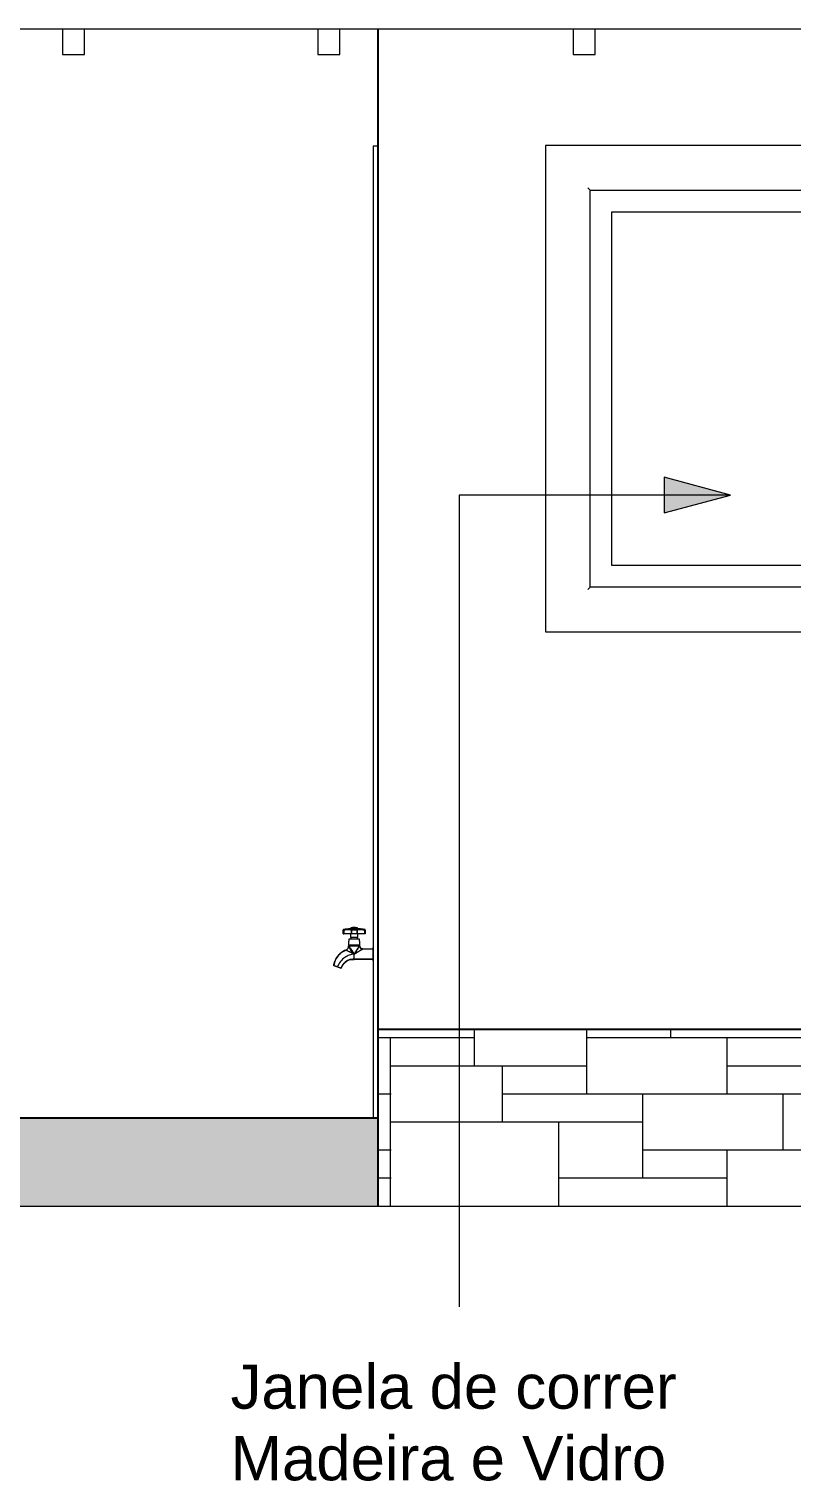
# Model space of a CAD drawing. Header units: millimetres. Extents: x -50912 to 58751, y -45352 to 5553.
# Drawn here: x 12213 to 13939, y -621 to 2664 of the extents above; entities that cross this region are included whole.
import ezdxf

# ---------------------------------------------------------------- set-up
doc = ezdxf.new("R2010")
doc.units = ezdxf.units.MM
doc.linetypes.add('Dash', pattern=[6.35, 3.175, -3.175])
for name, color, linetype, lineweight in [('A-AREA', 32, 'Continuous', 9), ('A-DETL-THIN', 151, 'Continuous', 9), ('A-DOOR', 31, 'Continuous', 9), ('A-FLOR', 192, 'Continuous', 25), ('A-FLOR-PATT', 8, 'Continuous', 25), ('A-GLAZ', 151, 'Continuous', 9), ('A-GLAZ-CWMG', 51, 'Continuous', 9), ('A-GLAZ-HDLN', 1, 'Dash', 25), ('A-ROOF-OTLN', 132, 'Continuous', 9), ('A-WALL', 113, 'Continuous', 25), ('A-WALL-PATT', 111, 'Continuous', 25), ('G-ANNO-TEXT', 231, 'Continuous', 9), ('G-IMPT', 8, 'Continuous', 9), ('P-SANR-FIXT', 6, 'Continuous', 9)]:
    doc.layers.add(name, color=color, linetype=linetype, lineweight=lineweight)
doc.styles.add('Arial_1', font='arial.ttf', dxfattribs={"height": 100})

# ---------------------------------------------------------------- blocks, each defined once
blk = doc.blocks.new('Porta correr 4 folhas oficina - 350 x 210-4288001-FACHADA FRONTAL GARAGEM')
at = {"layer": 'A-DOOR'}
for p, q in [((45604.6, 2399), (45594.6, 2399)), ((45594.6, 2399), (45594.6, 200))]:
    blk.add_line(p, q, dxfattribs=at)
blk = doc.blocks.new('CRT_JAN_Correr_Vidro e Madeira_4 Folhas - 240x90 cm-V23-FACHADA FRONTAL GARAGEM')
at = {"layer": 'A-GLAZ'}
for p, q in [((45984.6, 2400), (45984.6, 1300)), ((48584.6, 2400), (45984.6, 2400)), ((48584.6, 2400), (48584.6, 1300)), ((46085.6, 1401), (46085.6, 2299)), ((46085.6, 2299), (48483.6, 2299)), ((46659.6, 2299), (46659.6, 1401)), ((47284.6, 1400.8), (47284.6, 2299.2)), ((47284.6, 2299.2), (47284.6, 1400.8)), ((47909.6, 1401), (47909.6, 2299)), ((48483.6, 2299), (48483.6, 1401)), ((46134.6, 1450), (46134.6, 2250)), ((46134.6, 2250), (46659.6, 2250)), ((46709.6, 1450), (46709.6, 2250)), ((46709.6, 2250), (47234.6, 2250)), ((47234.6, 2250), (47234.6, 1450)), ((47334.6, 2250), (47859.6, 2250)), ((47334.6, 1450), (47334.6, 2250)), ((47859.6, 2250), (47859.6, 1450)), ((47909.6, 2250), (48434.6, 2250)), ((48434.6, 2250), (48434.6, 1450)), ((46659.6, 1450), (46134.6, 1450)), ((47234.6, 1450), (46709.6, 1450)), ((47859.6, 1450), (47334.6, 1450)), ((48434.6, 1450), (47909.6, 1450)), ((48483.6, 1401), (46085.6, 1401)), ((45984.6, 1300), (48584.6, 1300))]:
    blk.add_line(p, q, dxfattribs=at)
for points, knots in [([(46085.6, 2299), (46085.6, 2299), (46085.5, 2299.1), (46085.3, 2299.4), (46085, 2299.7), (46084.7, 2300), (46084.4, 2300.2), (46084.1, 2300.5), (46083.7, 2300.9), (46083.2, 2301.4), (46082.8, 2301.8), (46082.4, 2302.2), (46081.7, 2302.9), (46081.1, 2303.6), (46080.6, 2304)], [0, 0, 0, 0, 0.166667, 0.25, 0.333333, 0.416667, 0.458333, 0.5, 0.583333, 0.666667, 0.708333, 0.75, 0.833333, 1, 1, 1, 1]), ([(48488.6, 2304), (48488.2, 2303.6), (48487.5, 2302.9), (48486.7, 2302.1), (48486.2, 2301.6), (48485.8, 2301.2), (48485.5, 2300.9), (48485.2, 2300.5), (48484.9, 2300.2), (48484.6, 2300), (48484.3, 2299.7), (48484, 2299.4), (48483.7, 2299.1), (48483.6, 2299), (48483.6, 2299)], [-1, -1, -1, -1, -0.833333, -0.75, -0.666667, -0.625, -0.583333, -0.5, -0.458333, -0.416667, -0.333333, -0.25, -0.166667, 0, 0, 0, 0]), ([(46085.6, 1401), (46085.6, 1401), (46085.5, 1400.9), (46085.3, 1400.6), (46085, 1400.3), (46084.7, 1400), (46084.4, 1399.8), (46084.1, 1399.5), (46083.7, 1399.1), (46083.2, 1398.6), (46082.8, 1398.2), (46082.4, 1397.8), (46081.7, 1397.1), (46081.1, 1396.4), (46080.6, 1396)], [0, 0, 0, 0, 0.166667, 0.25, 0.333333, 0.416667, 0.458333, 0.5, 0.583333, 0.666667, 0.708333, 0.75, 0.833333, 1, 1, 1, 1]), ([(48483.6, 1401), (48483.6, 1401), (48483.7, 1400.9), (48484, 1400.6), (48484.3, 1400.3), (48484.6, 1400), (48484.9, 1399.8), (48485.2, 1399.5), (48485.6, 1399.1), (48486, 1398.6), (48486.4, 1398.2), (48486.8, 1397.8), (48487.5, 1397.1), (48488.2, 1396.4), (48488.6, 1396)], [0, 0, 0, 0, 0.166667, 0.25, 0.333333, 0.416667, 0.458333, 0.5, 0.583333, 0.666667, 0.708333, 0.75, 0.833333, 1, 1, 1, 1])]:
    blk.add_open_spline(points, degree=3, knots=knots, dxfattribs=at)
at = {"layer": 'A-GLAZ-HDLN'}
for p, q in [((46759.6, 1850), (46830.3, 1920.7)), ((47809.6, 1850), (47738.9, 1920.7)), ((46759.6, 1850), (46830.3, 1779.3)), ((47199.6, 1850), (46759.6, 1850)), ((47369.6, 1850), (47809.6, 1850)), ((47809.6, 1850), (47738.9, 1779.3))]:
    blk.add_line(p, q, dxfattribs=at)
blk = doc.blocks.new('Rectangular Mullion - Caibro-3868449-FACHADA FRONTAL GARAGEM')
at = {"layer": 'A-GLAZ-CWMG'}
for p, q in [((36222.5, 2663.5), (36222.5, 2606)), ((36272.5, 2663.5), (36222.5, 2663.5)), ((36272.5, 2606), (36272.5, 2663.5)), ((36222.5, 2606), (36272.5, 2606))]:
    blk.add_line(p, q, dxfattribs=at)
blk = doc.blocks.new('Torneira 57_1152 C39 - 1152c39_v_dwg-3886193-FACHADA FRONTAL GARAGEM')
at = {"layer": 'G-IMPT'}
for p, q in [((45542.2, 627.5), (45541.3, 627.6)), ((45548.7, 629.7), (45556.4, 629.7)), ((45560.7, 627.5), (45561.6, 627.6)), ((45575.6, 625.4), (45576, 625.3)), ((45576.3, 625.3), (45576.4, 625.3)), ((45539.2, 590.9), (45539.2, 599.8)), ((45543.9, 608.7), (45543.9, 617)), ((45544.9, 605.6), (45544.9, 608.7)), ((45557.9, 608.7), (45557.9, 605.6)), ((45558.9, 617), (45558.9, 608.7)), ((45563.7, 599.8), (45563.7, 590.9)), ((45540.4, 589.8), (45540.4, 590.9)), ((45551.6, 558.9), (45551.3, 558.9)), ((45551.5, 570.7), (45551.6, 570.9)), ((45551.6, 571), (45551.6, 571.1)), ((45551.6, 570.9), (45551.6, 570.7)), ((45594.2, 558.9), (45551.6, 558.9)), ((45562.4, 590.9), (45562.4, 589.8)), ((45570.8, 582.6), (45594.2, 582.6)), ((45594.6, 585.8), (45594.2, 584.6)), ((45528.6, 550), (45527.8, 549.2)), ((45532.5, 553.8), (45531.2, 552.7)), ((45534.8, 555.5), (45533.7, 554.7)), ((45594.2, 556.9), (45594.6, 555.7))]:
    blk.add_line(p, q, dxfattribs=at)
at = {"layer": 'G-IMPT', "flags": 128}
for points in [[(45526.4, 625.3), (45526.4, 625.3), (45526.4, 625.4), (45526.4, 625.5), (45526.5, 625.5), (45526.5, 625.6), (45526.5, 625.7), (45526.5, 625.7), (45526.6, 625.8), (45526.6, 625.8), (45526.7, 625.9), (45526.7, 625.9), (45526.7, 626), (45526.8, 626), (45526.8, 626), (45526.9, 626.1), (45526.9, 626.1), (45526.9, 626.1), (45527, 626.1), (45527, 626.1), (45527, 626.1), (45527, 626.2), (45527.1, 626.2), (45527.1, 626.2), (45527.1, 626.2), (45527.2, 626.2), (45527.2, 626.2), (45527.2, 626.2), (45527.3, 626.2), (45527.4, 626.2), (45527.6, 626.2), (45527.8, 626.2), (45528, 626.3), (45527.9, 626.2), (45527.8, 626.2), (45527.7, 626.1), (45527.5, 626), (45527.4, 625.9), (45527.3, 625.8), (45527.3, 625.7), (45527.2, 625.5), (45527.2, 625.4), (45526.8, 625.3)], [(45526.5, 625.3), (45526.4, 625.3), (45526.4, 617), (45527.2, 617)], [(45528.1, 625.4), (45527.2, 625.4), (45527.2, 617), (45528.1, 617)], [(45538.7, 627.6), (45538, 627.5), (45536.7, 627.4), (45535.4, 627.3), (45534, 627.2), (45532.5, 627), (45531.1, 626.8), (45529.5, 626.5), (45528, 626.3), (45528, 626.2), (45528, 626.2), (45528, 626.1), (45528, 626), (45528, 625.9), (45528.1, 625.8), (45528.1, 625.6), (45528.1, 625.5)], [(45543.4, 628.3), (45543.4, 629.7), (45544.5, 629.7)], [(45544.4, 628.3), (45544.1, 628.3), (45543.8, 628.3), (45543.6, 628.3), (45543.5, 628.3)], [(45544.2, 625.8), (45544.4, 625.5), (45544.4, 625.6), (45544.4, 625.7), (45544.4, 625.7), (45544.4, 625.8), (45544.4, 625.9), (45544.5, 625.9), (45544.5, 626), (45544.5, 626), (45544.6, 626.1), (45544.6, 626.1), (45544.7, 626.2), (45544.7, 626.2), (45544.8, 626.3), (45544.8, 626.3), (45544.9, 626.3), (45545, 626.4), (45545, 626.4), (45545.1, 626.4), (45545.2, 626.4), (45545.2, 626.4)], [(45544.4, 623.9), (45544.4, 625.5), (45544.4, 625.5), (45544.4, 625.5), (45544.4, 625.5), (45544.4, 625.5), (45544.5, 625.5), (45544.5, 625.5), (45544.5, 625.5), (45544.6, 625.5), (45544.6, 625.5), (45544.7, 625.5), (45544.7, 625.5), (45544.8, 625.5), (45544.9, 625.5), (45544.9, 625.5), (45545, 625.5), (45545.1, 625.5)], [(45545.2, 626.4), (45545.2, 626.4), (45545.2, 626.4), (45545.2, 626.4), (45545.2, 626.4), (45545.2, 626.4), (45545.2, 626.4), (45545.3, 626.4), (45545.3, 626.4), (45545.3, 626.4), (45545.3, 626.4), (45545.3, 626.4), (45545.3, 626.4), (45545.3, 626.4), (45545.3, 626.4), (45545.2, 626.4), (45545.1, 626.6), (45545, 626.8)], [(45545.1, 625.7), (45545.1, 625.8), (45545.2, 626), (45545.2, 626.1), (45545.2, 626.2), (45545.2, 626.3), (45545.3, 626.4), (45545.3, 626.4)], [(45551.8, 628.4), (45551.5, 628.4), (45550.9, 628.4), (45550.2, 628.4), (45549.5, 628.4), (45548.9, 628.4)], [(45556.5, 628.3), (45556, 628.3), (45555.4, 628.3), (45554.8, 628.4), (45554.2, 628.4), (45553.5, 628.4), (45552.9, 628.4), (45552.2, 628.4)], [(45557.6, 626.4), (45557.6, 626.4), (45557.6, 626.4), (45557.6, 626.4), (45557.6, 626.4), (45557.6, 626.4), (45557.6, 626.4), (45557.6, 626.4), (45557.6, 626.4), (45557.6, 626.4), (45557.5, 626.4), (45557.5, 626.4), (45557.5, 626.4), (45557.5, 626.4), (45557.5, 626.4), (45557.5, 626.4), (45557.5, 626.4), (45557.6, 626.3), (45557.6, 626.2), (45557.6, 626.1), (45557.7, 626), (45557.7, 625.8), (45557.7, 625.7)], [(45558.2, 625.5), (45558.3, 625.5), (45558.3, 625.5), (45558.4, 625.5), (45558.4, 625.5), (45558.4, 625.5), (45558.4, 625.5), (45558.4, 625.5), (45558.4, 625.5), (45558.4, 625.7), (45558.4, 625.8), (45558.3, 626), (45558.2, 626.1), (45558.1, 626.2), (45558, 626.3), (45557.8, 626.4), (45557.7, 626.4), (45557.6, 626.4), (45557.7, 626.6), (45557.8, 626.8)], [(45557.7, 629.7), (45559.4, 629.7), (45559.4, 628.3), (45559.2, 628.3), (45559.1, 628.3), (45558.9, 628.3), (45558.6, 628.3), (45558.3, 628.3)], [(45558.6, 625.8), (45558.4, 625.5), (45558.4, 623.9)], [(45564.1, 627.6), (45564.8, 627.5), (45566.1, 627.4), (45567.4, 627.3), (45568.8, 627.2), (45568.9, 627.2), (45570.3, 627), (45571.8, 626.8), (45573.3, 626.5), (45574.9, 626.2), (45574.8, 626.3), (45574.8, 626.2), (45574.8, 626.2), (45574.8, 626.1), (45574.8, 626), (45574.8, 625.9), (45574.8, 625.8), (45574.7, 625.7), (45574.7, 625.5)], [(45576.4, 625.3), (45576.4, 625.4), (45576.4, 625.5), (45576.4, 625.5), (45576.3, 625.6), (45576.3, 625.7), (45576.3, 625.7), (45576.2, 625.8), (45576.2, 625.8), (45576.2, 625.9), (45576.1, 625.9), (45576.1, 626), (45576, 626), (45576, 626), (45576, 626.1), (45575.9, 626.1), (45575.9, 626.1), (45575.9, 626.1), (45575.8, 626.1), (45575.8, 626.1), (45575.8, 626.2), (45575.7, 626.2), (45575.7, 626.2), (45575.6, 626.2), (45575.6, 626.2), (45575.6, 626.2), (45575.6, 626.2), (45575.3, 626.2), (45574.9, 626.2), (45575, 626.2), (45575.1, 626.1), (45575.3, 626), (45575.4, 625.9), (45575.5, 625.8), (45575.5, 625.7), (45575.6, 625.5), (45575.6, 625.4), (45575.6, 617), (45574.7, 617)], [(45576.4, 625.3), (45576.4, 617), (45575.6, 617)], [(45532.7, 579.8), (45532.6, 579.8), (45532.5, 579.8), (45532.5, 579.8), (45529.8, 578.7), (45527.3, 577.4), (45524.8, 575.8), (45522.4, 574.1), (45520.2, 572.3), (45518.1, 570.3), (45516.2, 568.1), (45514.4, 565.9), (45512.8, 563.6), (45511, 560.7), (45509.4, 557.6), (45508, 554.5), (45506.9, 551.3), (45505.9, 548), (45505.2, 544.7)], [(45524, 543.4), (45525.1, 545.2), (45526.4, 547.2), (45527.9, 549.1), (45529.2, 550.6), (45530.6, 552), (45532, 553.3), (45533.5, 554.5), (45535.1, 555.5), (45536.8, 556.5), (45538.5, 557.3), (45540.3, 557.9), (45542.2, 558.3), (45544.1, 558.6), (45546.6, 558.8), (45549.1, 558.9), (45551.3, 558.9), (45551, 558.9), (45550.6, 558.9), (45550.2, 559), (45549.8, 559), (45549.3, 559), (45548.4, 559), (45547.4, 558.9), (45546.4, 558.9), (45545.4, 558.8), (45544.3, 558.7), (45543.3, 558.6), (45542.3, 558.5)], [(45540.8, 589.8), (45538.9, 589.8), (45538.9, 589.2), (45538.9, 589.2), (45538.9, 589.1), (45539, 589.1), (45539, 589), (45539.1, 588.8), (45539.3, 588.7), (45539.4, 588.5), (45539.6, 588.2), (45539.8, 587.8), (45540.1, 587.5), (45540.3, 587.1), (45540.6, 586.7), (45541.1, 586), (45541.6, 585.3), (45542.2, 584.5), (45542.8, 583.7), (45543.3, 582.9), (45544, 582), (45544.7, 580.9), (45545.4, 579.8), (45546.2, 578.7), (45546.9, 577.6), (45547.7, 576.5), (45548, 576), (45548.3, 575.5), (45548.7, 574.9), (45548.8, 574.7), (45548.9, 574.5), (45549.1, 574.3), (45549.2, 574.1), (45549.4, 573.9), (45549.5, 573.6), (45549.7, 573.4)], [(45550.3, 572.5), (45550.4, 572.2), (45550.6, 571.9), (45550.8, 571.7), (45550.9, 571.5), (45550.9, 571.5), (45550.9, 571.5), (45550.9, 571.5), (45550.9, 571.5)], [(45550.9, 571.5), (45551, 571.4), (45551, 571.3), (45551.1, 571.2), (45551.1, 571.1), (45551.2, 571), (45551.2, 570.9), (45551.3, 570.9), (45551.3, 570.8), (45551.3, 570.8)], [(45551.5, 570.8), (45551.5, 570.8), (45551.5, 570.9), (45551.6, 570.9)], [(45552.4, 572.3), (45552.9, 573), (45553.5, 573.8), (45554.1, 574.7), (45554.7, 575.6), (45555.3, 576.5), (45555.9, 577.4), (45556.5, 578.2), (45557, 579), (45557.5, 579.7), (45558.1, 580.6), (45558.6, 581.3), (45559.1, 582.1), (45559.7, 583), (45560.2, 583.8), (45560.8, 584.6), (45561.3, 585.5), (45561.8, 586.2), (45562.3, 586.9), (45562.6, 587.4), (45562.9, 587.9), (45563.2, 588.3), (45563.4, 588.7), (45563.6, 588.9), (45563.7, 589.1), (45563.8, 589.3), (45563.8, 589.3), (45563.9, 589.4), (45563.9, 589.4), (45563.9, 589.5), (45563.9, 589.8), (45562, 589.8)], [(45570.2, 582.2), (45570.4, 582.3), (45570.5, 582.4), (45570.6, 582.4), (45570.7, 582.5), (45570.8, 582.5), (45570.8, 582.5), (45570.8, 582.6)], [(45521.6, 538.7), (45521.7, 539), (45522.6, 541), (45523.8, 543.1), (45524, 543.4)], [(45526.4, 547.3), (45525.8, 546.4), (45525.2, 545.6), (45524.7, 544.8), (45524.3, 544), (45523.9, 543.4)]]:
    blk.add_lwpolyline(points, dxfattribs=at)
at = {"layer": 'G-IMPT'}
for centre, radius, start, end in [((45551.4, 502.5), 126, 93.5972, 101.0801), ((45551.4, 600.8), 30, 99.6418, 105.468), ((45551.4, -1752.7), 2379.2, 89.8531, 90.147), ((45551.4, 600.8), 30, 83.9728, 95.4992), ((45551.4, 600.8), 30, 74.532, 82.8333), ((45551.4, 502.5), 126, 78.9282, 86.4057), ((45528.9, 589.2), 10, 291.1485, 360), ((45570.8, 589.4), 6.9, 179.8685, 270.1293)]:
    blk.add_arc(centre, radius, start, end, dxfattribs=at)
blk = doc.blocks.new('Torneira 57_1152 C39 - 1152c39_3d_dwg-3886192-FACHADA FRONTAL GARAGEM')
at = {"layer": 'G-IMPT'}
for p, q in [((45526.4, 617.1), (45526.4, 625.3)), ((45526.5, 625.3), (45526.4, 625.3)), ((45526.4, 625.3), (45526.5, 625.3)), ((45527.2, 625.5), (45527.2, 625.5)), ((45528, 626.2), (45528, 625.9)), ((45543.4, 628.3), (45543.4, 629.7)), ((45544.4, 625.1), (45544.4, 623.9)), ((45551.4, 629.7), (45544.5, 629.7)), ((45545.3, 626), (45545.2, 625.7)), ((45548.7, 629.7), (45551.4, 629.7)), ((45551.4, 628.2), (45550.8, 628.2)), ((45551.4, 629.7), (45559.4, 629.7)), ((45556.4, 629.7), (45551.4, 629.7)), ((45557.6, 626), (45557.8, 625.7)), ((45559.4, 629.7), (45557.7, 629.7)), ((45558.4, 625.1), (45558.2, 625.1)), ((45558.4, 625.1), (45558.4, 623.9)), ((45559.4, 629.7), (45559.4, 628.3)), ((45574.8, 626.2), (45574.5, 625.9)), ((45576.3, 625.3), (45576.4, 625.3)), ((45576.4, 625.3), (45576.3, 625.3)), ((45576.4, 617.1), (45576.4, 625.3)), ((45527.2, 617.1), (45526.4, 617.1)), ((45526.4, 617.1), (45527.2, 617.1)), ((45539.2, 590.9), (45539.2, 599.8)), ((45539.5, 599.8), (45539.2, 599.8)), ((45539.2, 599.8), (45540.3, 599.8)), ((45540.3, 599.8), (45540.3, 605.6)), ((45540.3, 605.6), (45562.5, 605.6)), ((45543.9, 608.8), (45543.9, 617.1)), ((45543.9, 608.8), (45558.9, 608.8)), ((45544, 617.1), (45544.3, 617.1)), ((45544.9, 605.6), (45544.9, 608.8)), ((45557.9, 608.8), (45557.9, 605.6)), ((45558.5, 617.1), (45558.8, 617.1)), ((45558.9, 617.1), (45558.9, 608.8)), ((45562.5, 605.6), (45562.5, 599.8)), ((45562.5, 599.8), (45563.7, 599.8)), ((45563.7, 599.8), (45563.4, 599.8)), ((45563.7, 599.8), (45563.7, 590.9)), ((45575.6, 617.1), (45576.4, 617.1)), ((45576.4, 617.1), (45575.6, 617.1)), ((45538.9, 589.8), (45538.9, 589.2)), ((45563.7, 590.9), (45539.2, 590.9)), ((45540.4, 589.8), (45540.4, 590.9)), ((45551.6, 561.7), (45551.6, 570.8)), ((45551.6, 559.7), (45551.6, 561.7)), ((45551.6, 559), (45551.6, 559.7)), ((45594.2, 559), (45551.6, 559)), ((45562.4, 590.9), (45562.4, 589.8)), ((45564.1, 589.4), (45564.1, 589.8)), ((45570.6, 582.6), (45594.2, 582.6)), ((45594.2, 584.7), (45594.6, 585.8)), ((45594.2, 570.8), (45594.2, 584.3)), ((45594.2, 557.3), (45594.2, 570.8)), ((45594.6, 555.7), (45594.2, 556.9))]:
    blk.add_line(p, q, dxfattribs=at)
at = {"layer": 'G-IMPT', "flags": 128}
for points in [[(45527.2, 626.2), (45527, 626.2), (45527, 626.2), (45526.9, 626.1), (45526.8, 626), (45526.7, 626), (45526.6, 625.8), (45526.5, 625.7), (45526.5, 625.5), (45526.4, 625.3)], [(45526.6, 625.4), (45526.7, 625.4), (45527, 625.4), (45527.2, 625.4)], [(45527.2, 625.3), (45527, 625.3), (45526.7, 625.3)], [(45543.5, 628.3), (45538.5, 627.9), (45533.5, 627.3), (45528.5, 626.5), (45527.2, 626.2)], [(45528, 626.3), (45527.7, 626.3), (45527.5, 626.3), (45527.3, 626.2), (45527.2, 626.2)], [(45527.2, 626.2), (45527.2, 626.2), (45527.2, 626.2), (45527.3, 626.2), (45527.5, 626.2), (45527.7, 626.2), (45528, 626.2)], [(45528, 626.2), (45527.5, 625.8), (45527.2, 625.3)], [(45527.2, 625.4), (45527.2, 623.7), (45527.2, 622.1), (45527.2, 620.4), (45527.2, 618.7), (45527.2, 617.1)], [(45527.2, 625.3), (45527.2, 622.5), (45527.2, 619.8), (45527.2, 617.1)], [(45545.3, 626.5), (45544.8, 626.9), (45543.9, 627.3), (45542.6, 627.5), (45540.8, 627.6), (45538.7, 627.6), (45536.3, 627.4), (45533.7, 627.2), (45530.9, 626.8), (45528, 626.3)], [(45528, 626.2), (45530.9, 626.6), (45533.7, 627), (45536.3, 627.3), (45538.7, 627.4), (45540.8, 627.4), (45542.6, 627.2), (45543.9, 626.9), (45544.8, 626.5), (45545.3, 626)], [(45528.1, 625.4), (45530.8, 625.9), (45533.5, 626.3), (45536, 626.5), (45538.2, 626.7), (45540.2, 626.7), (45541.8, 626.6), (45543.1, 626.4), (45543.9, 626), (45544.4, 625.6)], [(45528.1, 625.4), (45528.1, 622.6), (45528.1, 619.8), (45528.1, 617.1)], [(45551.4, 630.8), (45550.2, 630.8), (45549, 630.7), (45547.8, 630.6), (45546.6, 630.4), (45545.5, 630.2), (45544.3, 630), (45543.4, 629.7)], [(45544.5, 628.3), (45543.5, 628.3), (45543.5, 628.3), (45544.5, 628.4), (45546.3, 628.4), (45548.7, 628.4), (45551.4, 628.4)], [(45545.2, 626.5), (45544.6, 626.2), (45544.4, 625.6)], [(45544.4, 625.6), (45544.4, 623.9), (45544.4, 622.2), (45544.4, 620.5), (45544.4, 618.8), (45544.4, 617.1)], [(45545.3, 626.5), (45545, 626.1), (45545.1, 625.6)], [(45545.1, 625.6), (45545.1, 622.7), (45545.1, 619.9), (45545.1, 617.1)], [(45545.1, 625.6), (45546.4, 625.6), (45547.6, 625.6), (45548.9, 625.6), (45550.1, 625.6), (45551.4, 625.6), (45552.7, 625.6), (45553.9, 625.6), (45555.2, 625.6), (45556.5, 625.6), (45557.7, 625.6)], [(45551.4, 626.5), (45550.2, 626.5), (45548.9, 626.5), (45547.7, 626.5), (45546.5, 626.5), (45545.3, 626.5)], [(45545.3, 626), (45547.3, 626), (45549.3, 626), (45551.4, 626)], [(45548.7, 628.2), (45546.3, 628.3), (45545.4, 628.3)], [(45559.4, 629.7), (45558.2, 630), (45557.1, 630.3), (45555.9, 630.5), (45554.7, 630.6), (45553.5, 630.7), (45552.3, 630.8), (45551.4, 630.8)], [(45557.5, 626.4), (45557.6, 626.1), (45557.7, 625.6)], [(45557.6, 626.5), (45558.1, 626.2), (45558.4, 625.6)], [(45557.6, 626), (45558.2, 625.7), (45558.4, 625.1)], [(45557.7, 625.6), (45557.7, 622.7), (45557.7, 619.9), (45557.7, 617.1)], [(45557.7, 625.6), (45558.2, 625.6), (45558.4, 625.6)], [(45558.4, 625.6), (45558.9, 626), (45559.7, 626.4), (45561, 626.6), (45562.6, 626.7), (45564.6, 626.7), (45566.9, 626.5), (45569.3, 626.3), (45572, 625.9), (45574.7, 625.4)], [(45558.4, 625.6), (45558.4, 623.9), (45558.4, 622.2), (45558.4, 620.5), (45558.4, 618.8), (45558.4, 617.1)], [(45575.6, 626.2), (45570.7, 627.1), (45565.7, 627.8), (45560.7, 628.2), (45559.3, 628.3)], [(45574.8, 626.3), (45574.8, 626), (45574.7, 625.4)], [(45574.7, 625.4), (45574.7, 622.6), (45574.7, 619.8), (45574.7, 617.1)], [(45574.7, 625.4), (45575.2, 625.4), (45575.6, 625.4)], [(45574.8, 626.3), (45575.3, 626), (45575.6, 625.4)], [(45576.4, 625.3), (45576.4, 625.5), (45576.3, 625.6), (45576.2, 625.8), (45576.1, 626), (45576, 626.1), (45575.9, 626.1), (45575.9, 626.1), (45575.8, 626.2), (45575.7, 626.2), (45575.6, 626.2)], [(45575.6, 625.4), (45575.6, 623.7), (45575.6, 622.1), (45575.6, 620.4), (45575.6, 618.7), (45575.6, 617.1)], [(45575.6, 625.4), (45575.9, 625.4), (45576.1, 625.4), (45576.2, 625.4)], [(45576.1, 625.3), (45575.9, 625.3), (45575.6, 625.3)], [(45575.6, 625.3), (45575.6, 622.5), (45575.6, 619.8), (45575.6, 617.1)], [(45528.1, 617.1), (45527.8, 617.1), (45527.6, 617.1), (45527.4, 617.1), (45527.2, 617.1)], [(45527.2, 617.1), (45527.4, 617.1), (45527.6, 617.1), (45527.8, 617.1), (45528.1, 617.1)], [(45528.1, 617.1), (45532.2, 617.1), (45536, 617.1), (45539.3, 617.1), (45541.8, 617.1), (45543.6, 617.1), (45544.4, 617.1)], [(45544.4, 617.1), (45544.5, 617.1), (45544.6, 617.1), (45544.8, 617.1), (45545.1, 617.1)], [(45545.1, 617.1), (45551.4, 617.1), (45557.7, 617.1)], [(45557.7, 617.1), (45558, 617.1), (45558.2, 617.1), (45558.4, 617.1), (45558.4, 617.1)], [(45558.4, 617.1), (45559.3, 617.1), (45561, 617.1), (45563.5, 617.1), (45566.8, 617.1), (45570.6, 617.1), (45574.7, 617.1)], [(45575.6, 617.1), (45575.5, 617.1), (45575.2, 617.1), (45575, 617.1), (45574.7, 617.1)], [(45574.7, 617.1), (45575, 617.1), (45575.2, 617.1), (45575.5, 617.1), (45575.6, 617.1)], [(45523.9, 543.4), (45528.7, 550), (45534.4, 555.1), (45537.1, 556.7), (45539.8, 557.7), (45545.4, 558.8), (45549.9, 559), (45551.6, 559)], [(45551.6, 559), (45541.9, 558.3), (45538.9, 557.4), (45536.3, 556.2), (45531.4, 552.8), (45526.7, 547.7), (45523.9, 543.4)], [(45570.9, 582.6), (45569.2, 582.8), (45567.7, 583.3), (45566.3, 584.3), (45565.3, 585.4), (45564.7, 586.3), (45564.1, 587.9), (45563.9, 589.5)], [(45564.1, 589.5), (45564.1, 589.6), (45564.1, 589.6), (45564.1, 589.7), (45564.1, 589.8)], [(45564.1, 589.8), (45564.1, 589.7), (45564.1, 589.6), (45564.1, 589.6), (45564.1, 589.5)]]:
    blk.add_lwpolyline(points, dxfattribs=at)
at = {"layer": 'G-IMPT'}
for centre, major_axis, ratio, start_param, end_param in [((45551.6, 544.3), (27.1, 0), 0.976896, 1.572394, 1.575584), ((45550.2, 572.3), (14.6, 16.2), 0.088865, 4.713409, 4.720811)]:
    blk.add_ellipse(centre, major_axis=major_axis, ratio=ratio, start_param=start_param, end_param=end_param, dxfattribs=at)
for points in [[(45527.9, 626.3), (45527.7, 626.2), (45527.4, 626), (45527.2, 625.6), (45527.2, 625.4)], [(45528, 626.3), (45527.9, 626.3), (45527.8, 626.2), (45527.8, 626), (45527.9, 625.7), (45528.1, 625.5), (45528.1, 625.4)], [(45545.3, 626), (45545.2, 626), (45545, 625.9), (45544.7, 625.7), (45544.5, 625.4), (45544.4, 625.2), (45544.4, 625.1)], [(45544.4, 625.6), (45544.4, 625.5), (45544.4, 625.5), (45544.5, 625.4), (45544.6, 625.4), (45544.8, 625.4), (45544.9, 625.5), (45545.1, 625.5), (45545.1, 625.6)], [(45557.5, 626), (45556.8, 626), (45555.5, 626), (45553.5, 626), (45552.1, 626), (45551.4, 626)], [(45554.9, 628.2), (45555.5, 628.2), (45556, 628.3), (45556.5, 628.3)], [(45556.5, 628.3), (45556.9, 628.3), (45557.2, 628.3), (45557.6, 628.3)], [(45557.6, 626.5), (45557.7, 626.8), (45558.2, 627.1), (45558.9, 627.3)], [(45558.9, 627.3), (45559.3, 627.4), (45559.7, 627.4), (45560.3, 627.5)], [(45575.6, 625.3), (45575.6, 625.4), (45575.5, 625.6), (45575.3, 625.9), (45575.1, 626.1), (45574.9, 626.1), (45574.8, 626.2)], [(45574.9, 626.3), (45575.3, 626.3), (45575.5, 626.2), (45575.6, 626.2)], [(45505.2, 544.8), (45505.5, 546.4), (45506.3, 549.8), (45508, 554.7), (45510.2, 559.4), (45512.8, 563.8), (45515.9, 568), (45519.4, 571.8), (45523.4, 575.1), (45527.8, 577.8), (45530.9, 579.3), (45532.5, 579.9)], [(45551.6, 559), (45550.2, 559), (45547.3, 559), (45543, 558.6), (45538.8, 557.6), (45534.9, 555.6), (45531.4, 552.9), (45528.4, 549.8), (45526.6, 547.5), (45525.8, 546.4)], [(45532.5, 579.9), (45533.1, 580.1), (45534.1, 580.6), (45535.5, 581.6), (45536.7, 582.8), (45537.7, 584.3), (45538.4, 585.8), (45538.8, 587.5), (45538.9, 588.6), (45538.9, 589.2)], [(45546.7, 573.2), (45546.4, 573.4), (45546.1, 573.5), (45545.8, 573.6)], [(45551.6, 571), (45551.6, 570.9), (45551.4, 570.9), (45551.4, 570.8)], [(45551.6, 570.9), (45551.6, 570.9), (45551.5, 570.9), (45551.5, 570.8)], [(45551.6, 571), (45551.6, 571), (45551.6, 571.1), (45551.6, 571.1)], [(45551.6, 571.1), (45551.6, 571.1), (45551.6, 571), (45551.6, 571)], [(45505.2, 544.8), (45505.2, 544.8), (45505.2, 544.7), (45505.4, 544.7)], [(45521.4, 538.9), (45521.5, 538.8), (45521.6, 538.8), (45521.6, 538.8)]]:
    blk.add_open_spline(points, degree=3, dxfattribs=at)
for points, knots in [([(45527.2, 625.4), (45527.2, 625.4), (45527.2, 625.5), (45527.2, 625.6), (45527.3, 625.5), (45527.5, 625.5), (45527.6, 625.6), (45527.9, 625.5), (45528, 625.5), (45528.1, 625.4)], [0, 0, 0, 0, 0.125, 0.375, 0.5, 0.625, 0.71875, 0.8125, 1, 1, 1, 1]), ([(45527.9, 625.3), (45527.8, 625.3), (45527.6, 625.3), (45527.4, 625.3), (45527.3, 625.3), (45527.2, 625.3)], [0.2, 0.2, 0.2, 0.2, 0.4, 0.7, 1, 1, 1, 1]), ([(45545.1, 625.1), (45545, 625.1), (45544.9, 625.1), (45544.7, 625.1), (45544.5, 625.1), (45544.4, 625.1), (45544.4, 625.1)], [0, 0, 0, 0, 0.2, 0.4, 0.7, 1, 1, 1, 1]), ([(45557.8, 628.3), (45558.2, 628.3), (45558.9, 628.3), (45559.4, 628.3), (45559.5, 628.3), (45559, 628.3), (45558.1, 628.4), (45556.8, 628.4), (45554.7, 628.4), (45552.7, 628.4), (45551.4, 628.4)], [0.1, 0.1, 0.1, 0.1, 0.2, 0.3, 0.4, 0.5, 0.6, 0.7, 0.8, 1, 1, 1, 1]), ([(45551.4, 626.5), (45552.2, 626.5), (45554.3, 626.5), (45556.3, 626.5), (45557.5, 626.4)], [0, 0, 0, 0, 0.4, 1, 1, 1, 1]), ([(45574.8, 626.2), (45572.9, 626.5), (45569, 627.1), (45563.4, 627.5), (45559.1, 627.2), (45557.8, 626.5), (45557.6, 626)], [0, 0, 0, 0, 0.222222, 0.444444, 0.722222, 1, 1, 1, 1]), ([(45560.3, 627.5), (45560.8, 627.6), (45561.9, 627.6), (45563.3, 627.6), (45564.1, 627.6)], [0.333858, 0.333858, 0.333858, 0.333858, 0.4444444, 0.5555556, 0.5555556, 0.5555556, 0.5555556]), ([(45564.1, 627.6), (45565.2, 627.5), (45568.5, 627.3), (45572.4, 626.7), (45574.8, 626.3)], [0.555883, 0.555883, 0.555883, 0.555883, 0.7222222, 1, 1, 1, 1]), ([(45575.6, 626.2), (45575.7, 626.2), (45575.6, 626.2), (45575.1, 626.2), (45574.9, 626.2)], [0.4, 0.4, 0.4, 0.4, 0.8, 1, 1, 1, 1]), ([(45551.3, 570.8), (45547.5, 570.7), (45540.1, 569.1), (45529.4, 563.3), (45519.9, 554.3), (45515, 546.1), (45513.4, 541.8)], [0, 0, 0, 0, 0.222222, 0.444444, 0.722222, 1, 1, 1, 1]), ([(45532.5, 579.9), (45532.5, 579.9), (45533.3, 579.6), (45535.9, 578.5), (45538.5, 577.2), (45540.8, 576.2), (45543.2, 575), (45545.8, 573.7), (45548.5, 572.3), (45550.3, 571.3), (45551.3, 570.8)], [0, 0, 0, 0, 0.2, 0.4, 0.5, 0.6, 0.7, 0.8, 0.9, 1, 1, 1, 1]), ([(45536.4, 578.2), (45536.2, 578.3), (45535.7, 578.5), (45535, 578.9), (45534.2, 579.2), (45533.7, 579.5), (45533.4, 579.6), (45533.4, 579.6)], [0.6681218, 0.6681218, 0.6681218, 0.6681218, 0.7, 0.75, 0.8, 0.85, 0.8716834, 0.8716834, 0.8716834, 0.8716834]), ([(45539.8, 589.8), (45539.7, 589.8), (45539.4, 589.8), (45539, 589.8), (45538.9, 589.8), (45538.9, 589.8)], [0.90269528, 0.90269528, 0.90269528, 0.90269528, 0.91666667, 0.95833333, 1, 1, 1, 1]), ([(45538.9, 589.8), (45538.9, 589.8), (45539, 589.8), (45539.5, 589.8), (45540.2, 589.8), (45540.9, 589.8), (45541.7, 589.8), (45542.8, 589.8), (45543.8, 589.8), (45544.8, 589.8), (45545.9, 589.8), (45547.3, 589.8), (45548.7, 589.8), (45550.1, 589.8), (45551.5, 589.8), (45552.9, 589.8), (45554.3, 589.8), (45555.6, 589.8), (45556.9, 589.8), (45558, 589.8), (45558.9, 589.8), (45559.9, 589.8), (45561.1, 589.8), (45562.1, 589.8), (45562.8, 589.8), (45563.4, 589.8), (45563.8, 589.8), (45564.1, 589.8), (45564.1, 589.8)], [0, 0, 0, 0, 0.041667, 0.083333, 0.125, 0.145833, 0.166667, 0.208333, 0.25, 0.291667, 0.333333, 0.375, 0.416667, 0.458333, 0.5, 0.541667, 0.583333, 0.625, 0.666667, 0.708333, 0.75, 0.791667, 0.833333, 0.875, 0.895833, 0.916667, 0.958333, 1, 1, 1, 1]), ([(45541.4, 589.8), (45541.1, 589.8), (45540.6, 589.8), (45539.7, 589.8), (45539.2, 589.8), (45538.9, 589.8)], [0.8333333, 0.8333333, 0.8333333, 0.8333333, 0.875, 0.9166667, 1, 1, 1, 1]), ([(45538.9, 589.8), (45539.2, 589.8), (45539.6, 589.8), (45540.1, 589.8), (45540.2, 589.8)], [0, 0, 0, 0, 0.0833333, 0.1, 0.1, 0.1, 0.1]), ([(45551.4, 570.8), (45550.9, 571.8), (45549.8, 573.6), (45548.2, 576.3), (45546.8, 578.5), (45545.7, 580.1), (45544.9, 581.2), (45544.1, 582.3), (45543.3, 583.4), (45542.6, 584.2), (45542.2, 584.7), (45542, 585), (45541.8, 585.3), (45541.6, 585.5), (45541.4, 585.8), (45541.2, 586.2), (45540.9, 586.7), (45540.6, 587.4), (45540.3, 587.9), (45540, 588.4), (45539.9, 588.6), (45539.7, 588.7), (45539.6, 588.8), (45539.5, 588.9), (45539.4, 589.1), (45539.2, 589.2), (45539.1, 589.3), (45538.9, 589.4), (45538.9, 589.3), (45538.9, 589.2)], [0, 0, 0, 0, 0.1, 0.2, 0.3, 0.35, 0.4, 0.45, 0.5, 0.55, 0.575, 0.5875, 0.6, 0.6125, 0.625, 0.65, 0.675, 0.7, 0.75, 0.775, 0.7875, 0.8, 0.8125, 0.825, 0.85, 0.875, 0.9, 0.95, 1, 1, 1, 1]), ([(45538.9, 589.2), (45538.9, 589.1), (45539, 588.8), (45539.3, 588.3), (45539.8, 587.7), (45540.2, 587.3), (45540.4, 587), (45540.6, 586.8), (45540.9, 586.5), (45541.1, 586.2), (45541.7, 585.6), (45542.2, 584.8), (45542.8, 583.9), (45543.3, 583.3), (45543.7, 582.7), (45544, 582.3), (45544.2, 582), (45544.5, 581.7), (45544.8, 581.2), (45545.2, 580.7), (45545.7, 580), (45546.3, 579.1), (45546.9, 578.2), (45547.5, 577.2), (45547.9, 576.5), (45548.4, 575.8), (45549, 574.9), (45550, 573.2), (45550.8, 571.8), (45551.4, 570.8)], [0, 0, 0, 0, 0.0625, 0.125, 0.1875, 0.21875, 0.234375, 0.25, 0.265625, 0.28125, 0.3125, 0.375, 0.40625, 0.4375, 0.46875, 0.484375, 0.5, 0.515625, 0.53125, 0.5625, 0.59375, 0.625, 0.6875, 0.71875, 0.75, 0.78125, 0.8125, 0.875, 1, 1, 1, 1]), ([(45551.3, 570.8), (45551.3, 570.8), (45551.2, 570.9), (45551, 571.1), (45550.9, 571.2), (45550.7, 571.4), (45550.6, 571.5), (45550.5, 571.6), (45550.3, 571.8), (45550.1, 572), (45549.9, 572.2), (45549.6, 572.5), (45549.3, 572.8), (45548.9, 573.2), (45548.4, 573.7), (45547.9, 574.3), (45547.4, 574.9), (45546.7, 575.7), (45545.8, 576.7), (45544.9, 578), (45544, 579.3), (45542.8, 581), (45541.6, 583.1), (45540.2, 585.6), (45539.2, 587.9), (45538.9, 589), (45538.9, 589.2)], [0, 0, 0, 0, 0.006836, 0.015625, 0.023438, 0.03125, 0.039062, 0.046875, 0.054688, 0.0625, 0.078125, 0.09375, 0.109375, 0.125, 0.15625, 0.1875, 0.21875, 0.25, 0.3125, 0.375, 0.4375, 0.5, 0.625, 0.75, 0.875, 1, 1, 1, 1]), ([(45542.1, 575.5), (45541.7, 575.7), (45541.3, 575.9), (45540.8, 576.1), (45540.7, 576.2)], [0.4, 0.4, 0.4, 0.4, 0.45, 0.4607268, 0.4607268, 0.4607268, 0.4607268]), ([(45563.9, 589.8), (45563.6, 589.8), (45563.1, 589.8), (45562.2, 589.8), (45561.6, 589.8), (45561, 589.8), (45560.4, 589.8), (45559.6, 589.8), (45558.7, 589.8), (45558, 589.8), (45557.6, 589.8), (45557.2, 589.8), (45556.6, 589.8), (45555.7, 589.8), (45554.5, 589.8), (45552.9, 589.8), (45551.4, 589.8), (45549.9, 589.8), (45548.3, 589.8), (45547.1, 589.8), (45546.2, 589.8), (45545.6, 589.8), (45545.2, 589.8), (45544.8, 589.8), (45544.1, 589.8), (45543.2, 589.8), (45542.4, 589.8), (45541.9, 589.8), (45541.6, 589.8), (45541.5, 589.8)], [0, 0, 0, 0, 0.0833333, 0.125, 0.1666667, 0.1875, 0.2083333, 0.25, 0.2916667, 0.3125, 0.3229167, 0.3333333, 0.3541667, 0.375, 0.4166667, 0.4583333, 0.5, 0.5416667, 0.5833333, 0.625, 0.6458333, 0.6666667, 0.6770833, 0.6875, 0.7083333, 0.75, 0.7916667, 0.8125, 0.8280351, 0.8280351, 0.8280351, 0.8280351]), ([(45551.4, 570.8), (45551.4, 570.8), (45551.5, 570.9), (45551.5, 571), (45551.6, 571.1)], [0, 0, 0, 0, 0.46875, 1, 1, 1, 1]), ([(45551.6, 571.1), (45553, 573.2), (45555.8, 577.3), (45559.1, 582.1), (45561.3, 585.5), (45562.7, 587.6), (45563.7, 589.1), (45563.9, 589.5), (45563.9, 589.5)], [0, 0, 0, 0, 0.25, 0.5, 0.625, 0.75, 0.875, 1, 1, 1, 1]), ([(45551.6, 570.9), (45552.5, 571.4), (45554.3, 572.4), (45556.4, 573.8), (45558.1, 574.8), (45559.4, 575.6), (45560.5, 576.2), (45561.3, 576.8), (45561.9, 577.1), (45562.5, 577.5), (45563.4, 578), (45564.4, 578.6), (45565.4, 579.2), (45566, 579.6), (45566.4, 579.9), (45566.6, 580), (45566.9, 580.2), (45567.2, 580.4), (45567.9, 580.8), (45568.7, 581.3), (45569.5, 581.7), (45569.9, 582), (45570.2, 582.2), (45570.3, 582.3), (45570.4, 582.4), (45570.6, 582.5), (45570.6, 582.6), (45570.6, 582.6)], [0, 0, 0, 0, 0.0555556, 0.1111111, 0.1388889, 0.1666667, 0.1944444, 0.2083333, 0.2222222, 0.2361111, 0.25, 0.2777778, 0.3055556, 0.3194444, 0.3263889, 0.3333333, 0.3402778, 0.3472222, 0.3611111, 0.3888889, 0.4166667, 0.4305556, 0.4444444, 0.4513889, 0.4583333, 0.4722222, 0.5, 0.5, 0.5, 0.5]), ([(45564.1, 589.5), (45564.1, 589.4), (45564, 589.3), (45563.8, 589.1), (45563.6, 588.8), (45563.3, 588.4), (45562.9, 588), (45562.7, 587.7), (45562.5, 587.5), (45562.3, 587.3), (45562.1, 587), (45561.6, 586.4), (45560.9, 585.5), (45560.2, 584.4), (45559.7, 583.7), (45559.4, 583.3), (45559.2, 582.9), (45558.9, 582.6), (45558.6, 582.2), (45558.1, 581.4), (45557.3, 580.2), (45556.6, 579), (45556, 578), (45555.5, 577.2), (45555, 576.5), (45554.4, 575.5), (45553.3, 573.7), (45552.4, 572.2), (45551.7, 571.1)], [0, 0, 0, 0, 0.0625, 0.09375, 0.125, 0.1875, 0.21875, 0.234375, 0.25, 0.265625, 0.28125, 0.3125, 0.375, 0.4375, 0.46875, 0.484375, 0.5, 0.515625, 0.53125, 0.5625, 0.625, 0.6875, 0.71875, 0.75, 0.78125, 0.8125, 0.875, 1, 1, 1, 1]), ([(45563.9, 589.5), (45563.9, 589.5), (45563.7, 589.1), (45562.7, 587.6), (45561.3, 585.5), (45559.1, 582.1), (45556.1, 577.7), (45553.7, 574.2), (45552.7, 572.6)], [0, 0, 0, 0, 0.125, 0.25, 0.375, 0.5, 0.75, 0.9381957, 0.9381957, 0.9381957, 0.9381957]), ([(45555.5, 577.2), (45555.6, 577.4), (45556, 577.9), (45556.6, 578.9), (45557.4, 580.2), (45558.2, 581.3), (45558.8, 582.1), (45559.1, 582.6), (45559.3, 582.9), (45559.6, 583.2), (45559.9, 583.7), (45560.4, 584.4), (45561.1, 585.5), (45561.8, 586.4), (45562.3, 587), (45562.5, 587.3), (45562.7, 587.5), (45562.9, 587.7), (45563.1, 588), (45563.4, 588.4), (45563.8, 588.9), (45564.1, 589.3), (45564.1, 589.4), (45564.1, 589.5)], [0.25, 0.25, 0.25, 0.25, 0.28125, 0.3125, 0.375, 0.4375, 0.46875, 0.484375, 0.5, 0.515625, 0.53125, 0.5625, 0.625, 0.6875, 0.71875, 0.734375, 0.75, 0.765625, 0.78125, 0.8125, 0.875, 0.9375, 1, 1, 1, 1]), ([(45562.6, 589.8), (45562.7, 589.8), (45563.2, 589.8), (45563.6, 589.8), (45563.9, 589.8)], [0.9, 0.9, 0.9, 0.9, 0.91666667, 1, 1, 1, 1]), ([(45564.1, 589.8), (45564.1, 589.8), (45564.1, 589.8), (45563.6, 589.8), (45563.1, 589.8), (45563, 589.8)], [0, 0, 0, 0, 0.0416667, 0.0833333, 0.1042064, 0.1042064, 0.1042064, 0.1042064]), ([(45570.6, 582.6), (45570.6, 582.6), (45570.6, 582.5), (45570.4, 582.4), (45570.3, 582.3), (45570.2, 582.2), (45570.2, 582.2)], [0.5, 0.5, 0.5, 0.5, 0.52777778, 0.54166667, 0.54861111, 0.55555556, 0.55555556, 0.55555556, 0.55555556]), ([(45513.4, 541.8), (45512.8, 542), (45511.6, 542.4), (45509.8, 543.1), (45508.2, 543.6), (45506.7, 544.2), (45505.5, 544.6), (45505.2, 544.8), (45505.2, 544.8)], [0, 0, 0, 0, 0.142857, 0.285714, 0.428571, 0.571429, 0.785714, 1, 1, 1, 1]), ([(45521.6, 538.8), (45521.6, 538.8), (45521.2, 538.9), (45519.9, 539.4), (45518.6, 539.9), (45517, 540.5), (45515.2, 541.1), (45514, 541.5), (45513.4, 541.8)], [0, 0, 0, 0, 0.285714, 0.428571, 0.571429, 0.714286, 0.857143, 1, 1, 1, 1]), ([(45523.6, 542.9), (45523.6, 542.8), (45523.2, 542.1), (45522.5, 540.8), (45521.9, 539.4), (45521.6, 538.8)], [0.8834112, 0.8834112, 0.8834112, 0.8834112, 0.8888889, 0.9444444, 1, 1, 1, 1])]:
    blk.add_open_spline(points, degree=3, knots=knots, dxfattribs=at)
blk = doc.blocks.new('Torneira 57_1152 C39 - Tipo 1-3886310-FACHADA FRONTAL GARAGEM')
for name in ['Torneira 57_1152 C39 - 1152c39_v_dwg-3886193-FACHADA FRONTAL GARAGEM', 'Torneira 57_1152 C39 - 1152c39_3d_dwg-3886192-FACHADA FRONTAL GARAGEM']:
    blk.add_blockref(name, (0, 0))

msp = doc.modelspace()

# ---------------------------------------------------------------- hatches: boundary and pattern name
at = {"layer": 'A-FLOR-PATT', "lineweight": 9}
h = msp.add_hatch(dxfattribs=at)
h.set_pattern_fill('FP_9', color=256, style=0, pattern_type=2)
h.set_pattern_definition([(0, (9219.817, -389.03), (406.4, 45.437), [16.764, -288.036, 16.764, -288.036, -1625.6]), (0, (9219.817, -389.03), (406.4, 45.437), [-609.6, 16.764, -592.836, 16.764, -288.036, -711.2]), (0, (9219.817, -389.03), (406.4, 45.437), [-1524, 16.764, -186.436, 16.764, -491.236]), (142.239, (9372.22, -366.31), (-291.1891, 134.6787), [10.602, -182.17, -1220.892]), (142.239, (9372.22, -366.31), (-291.1891, 134.6787), [-192.772, 10.602, -182.17, -1028.12]), (142.239, (9372.22, -366.31), (-291.1891, 134.6787), [-385.545, 10.602, -374.942, -642.575]), (142.239, (9372.22, -366.31), (-291.1891, 134.6787), [-771.09, 10.602, -182.17, -449.802]), (142.239, (9372.22, -366.31), (-291.1891, 134.6787), [-963.862, 10.602, -117.912, -321.287]), (142.239, (9372.22, -366.31), (-291.1891, 134.6787), [-1092.377, 10.602, -310.685]), (217.761, (9423.02, -275.44), (-115.2124, -180.1158), [10.602, -182.17, -1220.892]), (217.761, (9423.02, -275.44), (-115.2124, -180.1158), [-192.772, 10.602, -182.17, -1028.12]), (217.761, (9423.02, -275.44), (-115.2124, -180.1158), [-385.545, 10.602, -374.942, -642.575]), (217.761, (9423.02, -275.44), (-115.2124, -180.1158), [-771.09, 10.602, -182.17, -449.802]), (217.761, (9423.02, -275.44), (-115.2124, -180.1158), [-963.862, 10.602, -117.912, -321.287]), (217.761, (9423.02, -275.44), (-115.2124, -180.1158), [-1092.377, 10.602, -310.685])])
h.paths.add_polyline_path([(9646.646, 0), (13001.835, 0), (13001.835, 200), (7011.835, 200), (7011.835, 0), (9592.195, 0)])
at = {"layer": 'A-WALL-PATT', "lineweight": 9}
h = msp.add_hatch(dxfattribs=at)
h.set_pattern_fill('FP_8', color=256, style=0, pattern_type=2)
h.set_pattern_definition([(0, (9219.8, 0), (0, 1270), [952.5, -317.5]), (0, (9219.8, 63.5), (0, 1270), [0, -381, 381, -190.5, -317.5]), (0, (9219.8, 63.5), (0, 1270), [-952.5, 317.5, 0]), (0, (9219.8, 127), (0, 1270), [0, -571.5, 698.5, 0]), (0, (9219.8, 190.5), (0, 1270), [571.5, -698.5]), (0, (9219.8, 254), (0, 1270), [0, -254, 1016, 0]), (0, (9219.8, 317.5), (0, 1270), [444.5, -317.5, 381, -127]), (0, (9664.3, 381), (0, 1270), [1016, -254]), (0, (9156.3, 444.5), (0, 1270), [698.5, -571.5]), (0, (8965.8, 508), (0, 1270), [571.5, -698.5]), (0, (9219.8, 571.5), (0, 1270), [1016, -254]), (0, (9219.8, 635), (0, 1270), [0, -508, 317.5, -190.5, -254]), (0, (9219.8, 635), (0, 1270), [-1016, 254, 0]), (0, (9854.8, 698.5), (0, 1270), [762, -508]), (0, (9346.8, 762), (0, 1270), [508, -254, 190.5, -317.5]), (0, (9600.8, 825.5), (0, 1270), [508, -190.5, 317.5, -254]), (0, (10108.8, 889), (0, 1270), [762, -508]), (0, (9600.8, 952.5), (0, 1270), [508, -762]), (0, (9854.8, 1016), (0, 1270), [571.5, -698.5]), (0, (9854.8, 1079.5), (0, 1270), [0, -381, 889, 0]), (0, (9473.8, 1143), (0, 1270), [381, -889]), (0, (9854.8, 1206.5), (0, 1270), [889, -381]), (90, (9219.8, 508), (-1270, 8e-14), [190.5, -508, 444.5, -127]), (90, (9346.8, 571.5), (-1270, 8e-14), [317.5, -190.5, 127, -635]), (90, (9410.3, 317.5), (-1270, 8e-14), [127, -1143]), (90, (9473.8, 190.5), (-1270, 8e-14), [127, -762, 190.5, -190.5]), (90, (9537.3, 444.5), (-1270, 8e-14), [127, -1143]), (90, (9600.8, 0), (-1270, 8e-14), [190.5, -571.5, 317.5, -190.5]), (90, (9664.3, 254), (-1270, 8e-14), [190.5, -1079.5]), (90, (9727.8, 571.5), (-1270, 8e-14), [190.5, -63.5, 127, -889]), (90, (9791.3, 63.5), (-1270, 8e-14), [190.5, -1079.5]), (90, (9854.8, 381), (-1270, 8e-14), [190.5, -63.5, 190.5, -127, -698.5]), (90, (9854.8, 381), (-1270, 8e-14), [-571.5, 317.5, -381]), (90, (9981.8, 381), (-1270, 8e-14), [0, -889, 127, -127, -127]), (90, (9981.8, 381), (-1270, 8e-14), [-1143, 127, 0]), (90, (10045.3, 571.5), (-1270, 8e-14), [127, -1143]), (90, (10108.8, 127), (-1270, 8e-14), [127, -444.5, 317.5, -381]), (90, (10172.3, 317.5), (-1270, 8e-14), [63.5, -825.5, 190.5, -190.5]), (90, (10235.8, 381), (-1270, 8e-14), [317.5, -317.5, 190.5, -444.5]), (90, (10299.3, 698.5), (-1270, 8e-14), [190.5, -317.5, 127, -635]), (90, (10362.8, 254), (-1270, 8e-14), [127, -1143]), (90, (10426.3, 381), (-1270, 8e-14), [127, -381, 190.5, -571.5])])
h.paths.add_polyline_path([(13988.106, 0), (16381.835, 0), (16381.835, 400), (13001.835, 400), (13001.835, 0), (13936.705, 0)])
at = {"layer": 'G-ANNO-TEXT'}
msp.add_hatch(color=7, dxfattribs=at).paths.add_polyline_path([(13800.283, 1609.381), (13650.283, 1649.574), (13650.283, 1569.189)])

# ---------------------------------------------------------------- linework, layer by layer
at = {"layer": 'A-AREA'}
msp.add_line((7001.835, 200), (13001.835, 200), dxfattribs=at)
at = {"layer": 'A-DETL-THIN'}
msp.add_line((16381.835, 0), (3621.835, 0), dxfattribs=at)
at = {"layer": 'A-FLOR'}
msp.add_line((7001.835, 200), (13001.835, 200), dxfattribs=at)
at = {"layer": 'A-ROOF-OTLN'}
msp.add_line((16961.835, 2663.61), (3041.835, 2663.61), dxfattribs=at)
at = {"layer": 'A-WALL'}
for p, q in [((13001.835, 2663.61), (13001.835, 0)), ((16381.835, 400), (13001.835, 400))]:
    msp.add_line(p, q, dxfattribs=at)
at = {"layer": 'G-ANNO-TEXT', "color": 7}
for p, q in [((13800.283, 1609.381), (13650.283, 1649.574)), ((13650.283, 1649.574), (13650.283, 1569.189)), ((13186.352, 1609.381), (13186.352, -227.111)), ((13800.283, 1609.381), (13186.352, 1609.381)), ((13650.283, 1569.189), (13800.283, 1609.381))]:
    msp.add_line(p, q, dxfattribs=at)

# ---------------------------------------------------------------- block references
at = {"layer": 'A-DOOR'}
msp.add_blockref('Porta correr 4 folhas oficina - 350 x 210-4288001-FACHADA FRONTAL GARAGEM', (-32602.785, 0), dxfattribs=at)
at = {"layer": 'A-GLAZ'}
msp.add_blockref('CRT_JAN_Correr_Vidro e Madeira_4 Folhas - 240x90 cm-V23-FACHADA FRONTAL GARAGEM', (-32602.785, 0), dxfattribs=at)
at = {"layer": 'A-GLAZ-CWMG'}
for p in [(-23934.035, 0), (-23356.118, 0), (-22778.201, 0)]:
    msp.add_blockref('Rectangular Mullion - Caibro-3868449-FACHADA FRONTAL GARAGEM', p, dxfattribs=at)
at = {"layer": 'P-SANR-FIXT', "color": 7}
msp.add_blockref('Torneira 57_1152 C39 - Tipo 1-3886310-FACHADA FRONTAL GARAGEM', (-32602.785, 0), dxfattribs=at)

# ---------------------------------------------------------------- texts
at = {"layer": 'G-ANNO-TEXT', "color": 7, "char_height": 100, "attachment_point": 1, "style": 'Arial_1'}
for s, insert, width in [('Janela de correr', (12668.852, -357.696), 1250.6325), ('Madeira e Vidro', (12668.852, -519.753), 1218.565)]:
    msp.add_mtext(s, dxfattribs=dict(at, insert=insert, width=width))

doc.saveas('drawing.dxf')
